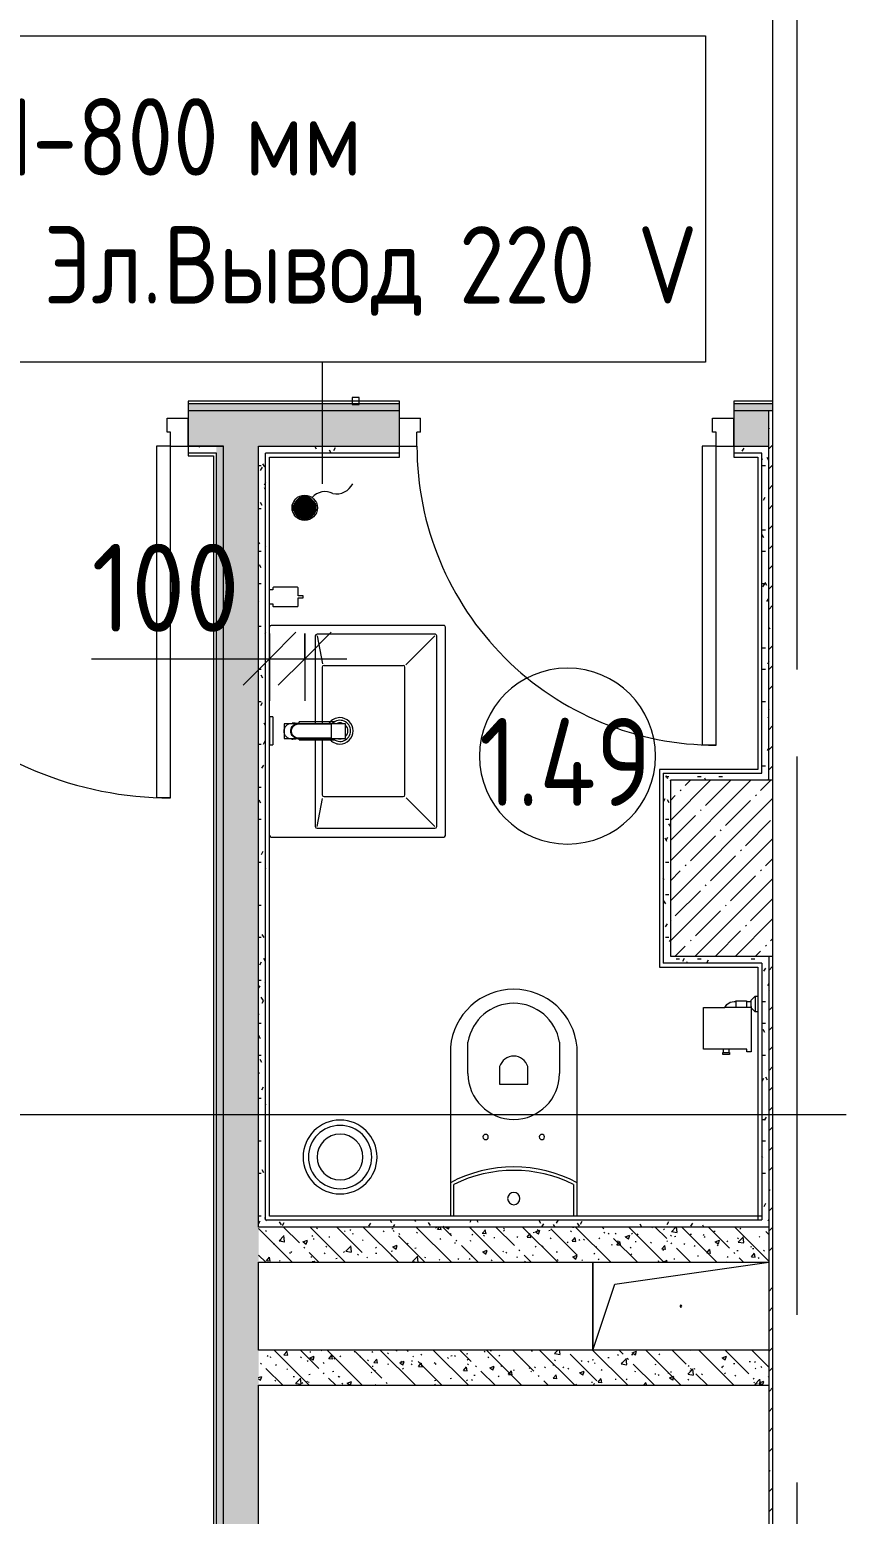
# Model space of a CAD drawing. Header units: millimetres. Extents: x 35881 to 234190, y -8553 to 29063.
# Drawn here: x 82380 to 84700, y 17013 to 21234 of the extents above; entities that cross this region are included whole.
import ezdxf

# ---------------------------------------------------------------- set-up
doc = ezdxf.new("R2010")
doc.units = ezdxf.units.MM
doc.linetypes.add('Осевая', pattern=[3175, 635, -476.25, 1587.5, -476.25])
for name, color, linetype, lineweight in [('0-1', 7, 'Continuous', 9), ('A-ANNO-DIMS', 7, 'Continuous', 9), ('A-ANNO-DIMS-100', 7, 'Continuous', 9), ('A-AREA-IDEN', 7, 'Continuous', 9), ('A-DETL-GENF', 7, 'Continuous', 9), ('A-DOOR', 7, 'Continuous', 9), ('A-DOOR-1', 7, 'Continuous', 13), ('A-DOOR-FRAM', 7, 'Continuous', 13), ('A-GENM', 7, 'Continuous', 9), ('A-WALL', 7, 'Continuous', 9), ('E-ELEC-FIXT-IDEN', 7, 'Continuous', 9), ('I-WALL', 7, 'Continuous', 9), ('P-SANR-FIXT', 7, 'Continuous', 9), ('S-COLS', 7, 'Continuous', 9), ('Оси', 7, 'Continuous', 9), ('Оси-2', 7, 'Осевая', 9), ('Электрические приборы', 7, 'Continuous', 9)]:
    doc.layers.add(name, color=color, linetype=linetype, lineweight=lineweight)
doc.layers.add('A-WALL-1', color=7, linetype='Continuous', lineweight=9, true_color=0x3c3c3c)
doc.layers.add('A-WALL-FNSH-1', color=7, linetype='Continuous', lineweight=9, true_color=0x3c3c3c)
doc.styles.add('GOST Common', font='GOST_Common.ttf', dxfattribs={"width": 0.9, "height": 220})
doc.styles.add('GOST Common_1', font='GOST_Common.ttf', dxfattribs={"width": 0.9, "height": 250})
doc.styles.add('ISOCPEUR', font='isocpeur.ttf', dxfattribs={"width": 0.9, "height": 250})
doc.dimstyles.new('ISO-2_5_0_9К_БОЛЬШОЙ_2', dxfattribs={"dimscale": 304.8, "dimtxt": 248.995294, "dimasz": 0.492126, "dimexe": 0.393701, "dimexo": 0.984252, "dimgap": 0, "dimtad": 1, "dimdec": 0, "dimrnd": 10, "dimzin": 0, "dimdsep": 46, "dimtxsty": 'ISOCPEUR', "dimblk1": 'OBLIQUE', "dimblk2": 'OBLIQUE', "dimsah": 1, "dimcen": 0.09, "dimdle": 0.393701, "dimazin": 0, "dimtfac": 1, "dimtdec": 4, "dimtix": 1, "dimtmove": 1, "dimatfit": 3, "dimfxl": 1, "dimtvp": 1, "dimtolj": 1, "dimtzin": 0, "dimarcsym": 2})
pattern_1 = [(45, (0, 0), (-57.02463, 57.02463), []), (45, (57.025, 0), (-57.02463, 57.02463), [100.806, -20.161, 3.353, -16.808])]
pattern_2 = [(135, (0, 0), (-75.43415, -75.43415), [106.68, -17.78, 3.556, -17.78]), (135, (0, 75.39), (-75.43415, -75.43415), []), (50, (0, 0), (127.52922, -11.15758), [13.335, -146.685]), (355, (0, 0), (-24.66966, 133.74002), [10.668, -117.348]), (100.451, (10.63, -0.93), (102.85973, 122.58178), [11.333, -124.663]), (46.184, (0, 35.56), (189.75516, -29.43036), [20.002, -220.027]), (96.636, (15.81, 33.1), (166.1822, 173.1996), [17, -186.995]), (351.184, (0, 35.56), (166.18393, 173.19757), [16.002, -176.022]), (21, (17.78, 26.67), (106.13027, -71.58603), [13.335, -146.685]), (326, (17.78, 26.67), (43.26188, 128.93175), [10.668, -117.348]), (71.451, (26.62, 20.7), (149.39198, 57.34505), [11.333, -124.663]), (37.5, (0, 0), (2.162228, 59.188357), [3.353, -112.573, 3.353, -115.773, -117.792]), (37.5, (0, 0), (2.162228, 59.188357), [-235.052, 3.353, -114.44]), (7.5, (0, 0), (46.773857, 70.126152), [3.353, -64.567, 3.353, -109.906, -44.894]), (7.5, (0, 0), (46.773857, 70.126152), [-181.178, 3.353, -41.542]), (327.5, (-39.65, 0), (94.91367, -4.010093), [3.353, -41.097, 3.353, -135.331, -184.023]), (327.5, (-39.65, 0), (94.91367, -4.010093), [-183.134, 3.353, -180.67]), (317.5, (-57.43, 0), (103.69057, 17.79882), [3.353, -54.432, 3.353, -88.748, -130.683]), (317.5, (-57.43, 0), (103.69057, 17.79882), [-149.885, 3.353, -127.33])]
pattern_3 = [(0, (0, 0), (121.92, 30.48), [10.058, -81.382, 10.058, -81.382, -487.68]), (0, (0, 0), (121.92, 30.48), [-182.88, 10.058, -172.822, 10.058, -81.382, -213.36]), (0, (0, 0), (121.92, 30.48), [-457.2, 10.058, -50.902, 10.058, -142.342]), (120, (45.72, 15.24), (-87.356454, 90.345817), [10.058, -81.382, 10.058, -81.382, -487.68]), (120, (45.72, 15.24), (-87.356454, 90.345817), [-182.88, 10.058, -172.822, 10.058, -81.382, -213.36]), (120, (45.72, 15.24), (-87.356454, 90.345817), [-457.2, 10.058, -50.902, 10.058, -142.342]), (240, (60.96, 76.2), (-34.563546, -120.825817), [10.058, -81.382, 10.058, -81.382, -487.68]), (240, (60.96, 76.2), (-34.563546, -120.825817), [-182.88, 10.058, -172.822, 10.058, -81.382, -213.36]), (240, (60.96, 76.2), (-34.563546, -120.825817), [-457.2, 10.058, -50.902, 10.058, -142.342])]

# ---------------------------------------------------------------- blocks, each defined once
blk = doc.blocks.new('110_Дверь_СКБ_1Ст_Внутренняя1 - Д-11п 1100x2100h_кладовые _все__ коридор _между помещениями блока столовой__ моечные _все_ 2-32102277-План размещения напольных электротехнических лючков и розеток 1 этажа в осях 12-23')
at = {"layer": 'A-DOOR'}
blk.add_arc((-487.5, 50), 1000, 360, 90, dxfattribs=at)
at = {"layer": 'A-DOOR-1'}
for p, q in [((-487.5, 1050), (-447.5, 1050)), ((-487.5, 1050), (-487.5, 50)), ((-447.5, 50), (-447.5, 1050)), ((-487.5, 50), (-447.5, 50))]:
    blk.add_line(p, q, dxfattribs=at)
at = {"layer": 'A-DOOR-FRAM'}
for p, q in [((-487.5, 50), (-537.5, 50)), ((-537.5, 50), (-537.5, -30)), ((-487.5, 50), (-487.5, 10)), ((562.5, 50), (512.5, 50)), ((512.5, 50), (512.5, 10)), ((562.5, 50), (562.5, -30)), ((-487.5, 10), (-477.5, 10)), ((-477.5, 10), (-477.5, -30)), ((502.5, 10), (512.5, 10)), ((502.5, 10), (502.5, -30)), ((-477.5, -30), (-537.5, -30)), ((562.5, -30), (502.5, -30))]:
    blk.add_line(p, q, dxfattribs=at)
blk = doc.blocks.new('110_Дверь_СКБ_1Ст_Внутренняя1 - Д-7_п__950x2100h_Туалет-32105350-План размещения напольных электротехнических лючков и розеток 1 этажа в осях 12-23')
at = {"layer": 'A-DOOR'}
blk.add_arc((-412.5, 50), 850, 360, 90, dxfattribs=at)
at = {"layer": 'A-DOOR-1'}
for p, q in [((-412.5, 900), (-372.5, 900)), ((-412.5, 900), (-412.5, 50)), ((-372.5, 50), (-372.5, 900)), ((-412.5, 50), (-372.5, 50))]:
    blk.add_line(p, q, dxfattribs=at)
at = {"layer": 'A-DOOR-FRAM'}
for p, q in [((-412.5, 50), (-462.5, 50)), ((-462.5, 50), (-462.5, -30)), ((-412.5, 50), (-412.5, 10)), ((487.5, 50), (437.5, 50)), ((437.5, 50), (437.5, 10)), ((487.5, 50), (487.5, -30)), ((-412.5, 10), (-402.5, 10)), ((-402.5, 10), (-402.5, -30)), ((427.5, 10), (437.5, 10)), ((427.5, 10), (427.5, -30)), ((-402.5, -30), (-462.5, -30)), ((487.5, -30), (427.5, -30))]:
    blk.add_line(p, q, dxfattribs=at)
blk = doc.blocks.new('GM_Отверстие прямоугольное _в плите_ - Отверстие-V39-План размещения напольных электротехнических лючков и розеток 1 этажа в осях 12-23')
at = {"layer": 'A-GENM'}
for p, q in [((-250, -125), (-250, 125)), ((-250, 125), (-250, -125)), ((-187.5, 62.5), (250, 125)), ((-250, -125), (-187.5, 62.5))]:
    blk.add_line(p, q, dxfattribs=at)
for start, end in [(360, 180), (180, 360)]:
    blk.add_arc((0, 0), 2.5, start, end, dxfattribs=at)
blk = doc.blocks.new('BSC_Колонна _Прямоугольная - 500х500-V45-План размещения напольных электротехнических лючков и розеток 1 этажа в осях 12-23')
at = {"layer": 'S-COLS'}
h = blk.add_hatch(dxfattribs=at)
h.set_pattern_fill('FP_50', color=256, style=0, pattern_type=2)
h.set_pattern_definition([(45, (-84450, -18850), (-57.02463, 57.02463), []), (45, (-84392.975, -18850), (-57.02463, 57.02463), [100.806, -20.161, 3.353, -16.808])])
h.paths.add_polyline_path([(-250, -250), (40.7, -250), (40.7, 250), (-250, 250)])
for p, q in [((40.7, 250), (-250, 250)), ((-250, 250), (-250, -250)), ((-250, -250), (40.7, -250))]:
    blk.add_line(p, q, dxfattribs=at)
blk = doc.blocks.new('Блок Розеток и Выключателей - Блок Розеток и Выключателей_SK3-27368973-План размещения напольных электротехнических лючков и розеток 1 этажа в осях 12-23')
at = {"layer": 'A-DETL-GENF'}
for p, q in [((-28.8, -83.2), (-28.8, -116.8)), ((-26.4, -80.8), (-26.4, -119.2)), ((-24, -78.4), (-24, -121.6)), ((-21.6, -76), (-21.6, -124)), ((-19.2, -73.6), (-19.2, -126.4)), ((-16.8, -71.2), (-16.8, -128.8)), ((-14.4, -71.2), (-14.4, -128.8)), ((-12, -68.8), (-12, -131.2)), ((-9.6, -68.8), (-9.6, -131.2)), ((-7.2, -66.4), (-7.2, -133.6)), ((-4.8, -66.4), (-4.8, -133.6)), ((-2.4, -66.4), (-2.4, -133.6)), ((0, -66.4), (0, -133.6)), ((2.4, -66.4), (2.4, -133.6)), ((4.8, -66.4), (4.8, -133.6)), ((7.2, -66.4), (7.2, -133.6)), ((9.6, -68.8), (9.6, -131.2)), ((12, -68.8), (12, -131.2)), ((14.4, -71.2), (14.4, -128.8)), ((16.8, -71.2), (16.8, -128.8)), ((19.2, -73.6), (19.2, -126.4)), ((21.6, -76), (21.6, -124)), ((24, -78.4), (24, -121.6)), ((26.4, -80.8), (26.4, -119.2)), ((28.8, -83.2), (28.8, -116.8)), ((-33.6, -92.8), (-33.6, -107.2)), ((-31.2, -88), (-31.2, -112)), ((31.2, -88), (31.2, -112)), ((33.6, -92.8), (33.6, -107.2))]:
    blk.add_line(p, q, dxfattribs=at)
blk.add_circle((0, -100), 36, dxfattribs=at)
for centre, radius, start, end in [((-2.1, -158.1), 48.1, 332.5065, 49.9886), ((91.1, -190.4), 51.5, 168.6656, 243.8652)]:
    blk.add_arc(centre, radius, start, end, dxfattribs=at)
blk = doc.blocks.new('WC Seat_2 with Cistern-Wall Based - 640 x 360mm-30580118-План размещения напольных электротехнических лючков и розеток 1 этажа в осях 12-23')
at = {"layer": 'P-SANR-FIXT'}
for p, q in [((-55, 485.5), (-55, 100.5)), ((-5, 410.5), (-5, 500.5)), ((255, 500.5), (255, 410.5)), ((305, 100.5), (305, 485.5)), ((85, 430.5), (85, 380.5)), ((165, 380.5), (165, 430.5)), ((85, 380.5), (165, 380.5)), ((-55, 100.5), (-55, 5.5)), ((-45, 5.5), (-45, 95.6)), ((295, 95.6), (295, 5.5)), ((305, 5.5), (305, 100.5))]:
    blk.add_line(p, q, dxfattribs=at)
for centre, radius, start, end in [((125, 469.8), 180.7, 4.9791, 175.0209), ((125, 478.7), 131.8, 9.5273, 170.4727), ((125, 418.8), 41.7, 16.2602, 163.7398), ((125, 410.5), 130, 180, 360), ((45, 230.5), 7.5, 0, 180), ((45, 230.5), 7.5, 180, 360), ((205, 230.5), 7.5, 0, 180), ((205, 230.5), 7.5, 180, 360), ((125, -237), 382.5, 61.9275, 118.0725), ((125, -247), 382.5, 63.6122, 116.3878), ((125, 55.5), 17.5, 0, 180), ((125, 55.5), 17.5, 180, 360)]:
    blk.add_arc(centre, radius, start, end, dxfattribs=at)
blk = doc.blocks.new('сифон - Для раковины-V217-План размещения напольных электротехнических лючков и розеток 1 этажа в осях 12-23')
at = {"layer": 'P-SANR-FIXT'}
for p, q in [((116.7, 26), (15, 26)), ((116.7, 26), (116.7, 22.5)), ((200, 40), (191.1, 40)), ((191.1, -40), (191.1, 40)), ((200, 40), (200, -40)), ((15, -26), (116.7, -26)), ((116.7, -20.6), (116.7, -26)), ((191.1, -40), (200, -40))]:
    blk.add_line(p, q, dxfattribs=at)
for start, end in [(46.114, 180), (180, 315)]:
    blk.add_arc((0, 0), 30, start, end, dxfattribs=at)
blk = doc.blocks.new('раковина - 400 x 500mm-V218-План размещения напольных электротехнических лючков и розеток 1 этажа в осях 12-23')
at = {"layer": 'P-SANR-FIXT'}
for p, q in [((-249.5, -5), (-249.5, -495)), ((352.5, -495), (352.5, -5)), ((-224.5, -135), (-224.5, -470)), ((31, -130), (-219.5, -130)), ((-219.5, -135), (-139.5, -151)), ((-134.5, -155), (-134.5, -380)), ((-126, -150), (-129.5, -150)), ((31, -150), (-126, -150)), ((322.5, -130), (73, -130)), ((233.5, -150), (73, -150)), ((238.5, -155), (238.5, -380)), ((322.5, -135), (242.8, -150.5)), ((327.5, -470), (327.5, -135)), ((-219.5, -470), (-137.6, -388.1)), ((-129.5, -385), (233.5, -385)), ((322.5, -470), (240.2, -387.7)), ((-244.5, -500), (347.5, -500)), ((-219.5, -475), (322.5, -475))]:
    blk.add_line(p, q, dxfattribs=at)
for centre, radius, start, end in [((-244.5, -5), 5, 90, 180), ((347.5, -5), 5, 0, 90), ((-219.5, -135), 5, 90, 180), ((-129.5, -155), 5, 90, 180), ((233.5, -155), 5, 0, 90), ((322.5, -135), 5, 0, 90), ((52.6, -199.9), 37.5, 127.0599, 180), ((52.6, -199.9), 37.5, 180, 360), ((52.6, -199.9), 23, 170.0836, 180), ((52.6, -199.9), 23, 180, 189.9158), ((52.6, -199.9), 37.5, 360, 54.9171), ((52.6, -199.9), 23, 360, 16.8017), ((52.6, -199.9), 23, 343.1959, 360), ((52.6, -199.9), 23, 225, 315), ((-129.5, -380), 5, 180, 270), ((233.5, -380), 5, 270, 360), ((-244.5, -495), 5, 180, 270), ((-219.5, -470), 5, 180, 270), ((322.5, -470), 5, 270, 0), ((347.5, -495), 5, 270, 0)]:
    blk.add_arc(centre, radius, start, end, dxfattribs=at)
blk = doc.blocks.new('смеситель для раковины - Default-V199-План размещения напольных электротехнических лючков и розеток 1 этажа в осях 12-23')
at = {"layer": '0-1'}
for p, q in [((21, 151.6), (-21, 151.6)), ((20.3, 111.8), (-20.3, 111.8)), ((-22.8, 2.9), (-21.7, 15.4)), ((-20.7, 17.2), (-20.7, 16.7)), ((-20.3, 19.4), (-20.3, 15.8)), ((20.3, 15.8), (20.3, 19.4)), ((20.8, 16.7), (20.8, 17.2))]:
    blk.add_line(p, q, dxfattribs=at)
at = {"layer": '0-1', "flags": 128}
for points in [[(-21, 151.3), (-21, 147.9), (-21, 145.7), (-21, 145.2), (-21, 144.9), (-21, 144.8), (-21, 144.7), (-21, 144.7)], [(21, 89.1), (21, 88.6), (21, 88.3), (21, 88.3)], [(21.7, 15.4), (22.3, 8.3), (22.8, 2.9)]]:
    blk.add_lwpolyline(points, dxfattribs=at)
at = {"layer": 'P-SANR-FIXT'}
for p, q in [((21, 151.6), (-21, 151.6)), ((-21, 151.6), (-21, -23)), ((21, -23), (21, 151.6)), ((-20.3, 111.8), (-20.3, 111.8)), ((-20.3, 111.8), (-20.3, 109.7)), ((20.3, 109.7), (20.3, 111.8)), ((20.3, 111.8), (20.3, 111.8)), ((-21, -23), (21, -23))]:
    blk.add_line(p, q, dxfattribs=at)
at = {"layer": 'P-SANR-FIXT', "flags": 128}
for points in [[(-21, 144), (-21, 91), (-21, 37.9)], [(21, 37.9), (21, 91), (21, 144)], [(-20.3, 19.4), (-20.3, 60.2), (-20.3, 109.7)], [(20.3, 109.7), (20.3, 60.2), (20.3, 19.4)], [(-20.3, 15.8), (-20.3, 17.1), (-20.3, 18.4)], [(20.3, 18.4), (20.3, 17.1), (20.3, 15.8)], [(21, 17.1), (21, 22.3), (21, 27.5), (21, 32.7), (21, 37.9)], [(21, 15.1), (21, 15.6), (21, 16.1), (21, 16.6), (21, 17.1)], [(22.9, -1.8), (22.4, 2.9), (22, 7.6), (21.5, 12.3), (21.1, 17.1)], [(21.1, 17.1), (21.5, 12.3), (22, 7.6), (22.4, 2.9), (22.9, -1.8)]]:
    blk.add_lwpolyline(points, dxfattribs=at)
at = {"layer": 'P-SANR-FIXT'}
for centre, major_axis, ratio, start_param, end_param in [((-9809.3, 72.1), (-9788.3, 0.5), 0.986286, 3.135948, 3.138103), ((0, 17.2), (20.8, 0), 0.98634, 3.060685, 3.141593), ((0, 17.2), (20.8, 0), 0.98634, 3.141593, 3.395551), ((0, 17.2), (20.8, 0), 0.98634, 3.707105, 3.769911), ((0, 17.2), (20.8, 0), 0.98634, 5.654867, 5.717635), ((0, 17.2), (-20.8, 0), 0.98634, 2.887544, 3.141593), ((0, 17.2), (20.8, 0), 0.98634, 0, 0.080911), ((0, 17.2), (20.8, 0), 0.98634, 4.154533, 5.270098)]:
    blk.add_ellipse(centre, major_axis=major_axis, ratio=ratio, start_param=start_param, end_param=end_param, dxfattribs=at)
for points, knots in [([(-21, 151.6), (-21, 151.7), (-21, 151.5), (-21, 150.5), (-21, 148.7), (-21, 146.9), (-21, 145.2), (-21, 144.4), (-21, 144)], [0.4444444, 0.4444444, 0.4444444, 0.4444444, 0.5555556, 0.6666667, 0.7777778, 0.8888889, 0.9444444, 1, 1, 1, 1]), ([(21, 144), (21, 144.4), (21, 145.2), (21, 146.9), (21, 148.7), (21, 150.5), (21, 151.5), (21, 151.7), (21, 151.6)], [0, 0, 0, 0, 0.0555556, 0.1111111, 0.2222222, 0.3333333, 0.4444444, 0.5555556, 0.5555556, 0.5555556, 0.5555556]), ([(-21.8, 13.9), (-21.8, 14.6), (-21.7, 16.1), (-21.6, 18.9), (-21.5, 22.1), (-21.5, 25.2), (-21.4, 27.9), (-21.4, 30), (-21.4, 31.8), (-21.3, 33.4), (-21.3, 34.5), (-21.3, 35.6), (-21.3, 37), (-21.3, 38.7), (-21.2, 41), (-21.2, 44.2), (-21.2, 48.8), (-21.1, 54.3), (-21.1, 59.3), (-21.1, 63.2), (-21.1, 66.1), (-21.1, 68.8), (-21.1, 72.5), (-21, 78.9), (-21, 84.5), (-21, 88.1)], [0, 0, 0, 0, 0.083333, 0.166667, 0.25, 0.333333, 0.375, 0.416667, 0.458333, 0.479167, 0.5, 0.520833, 0.541667, 0.583333, 0.625, 0.666667, 0.708333, 0.75, 0.791667, 0.8125, 0.833333, 0.854167, 0.875, 0.916667, 1, 1, 1, 1]), ([(21, 88.1), (21, 84.5), (21, 78.9), (21.1, 72.5), (21.1, 68.8), (21.1, 66.1), (21.1, 63.2), (21.1, 59.3), (21.2, 54.3), (21.2, 48.8), (21.2, 44.2), (21.3, 41), (21.3, 38.7), (21.3, 37), (21.3, 35.6), (21.3, 34.5), (21.3, 33.4), (21.4, 31.8), (21.4, 30), (21.4, 27.9), (21.5, 25.2), (21.5, 22.1), (21.6, 18.9), (21.7, 16.1), (21.8, 14.6), (21.8, 13.9)], [0, 0, 0, 0, 0.083333, 0.125, 0.145833, 0.166667, 0.1875, 0.208333, 0.25, 0.291667, 0.333333, 0.375, 0.416667, 0.458333, 0.479167, 0.5, 0.520833, 0.541667, 0.583333, 0.625, 0.666667, 0.75, 0.833333, 0.916667, 1, 1, 1, 1]), ([(-21.1, 17.1), (-21.2, 16.5), (-21.3, 15.4), (-21.5, 13.7), (-21.6, 11.8), (-21.9, 9.3), (-22.1, 7.6), (-22.4, 5.3), (-22.6, 3), (-22.8, 1.4), (-22.9, 0.3)], [0, 0, 0, 0, 0.1, 0.2, 0.3, 0.4, 0.6, 0.7, 0.8, 1, 1, 1, 1]), ([(-22.6, 3.6), (-22.6, 3.8), (-22.5, 4.4), (-22.4, 5.5), (-22.3, 6.9), (-22.2, 8.4), (-22, 10.9), (-21.9, 12.9), (-21.8, 13.9)], [0.3178487, 0.3178487, 0.3178487, 0.3178487, 0.375, 0.5, 0.625, 0.75, 0.875, 1, 1, 1, 1]), ([(21, 15.1), (20.9, 14), (20.5, 11.7), (19.3, 8.5), (17.6, 5.5), (14.8, 1.9), (11.1, -0.9), (6.8, -2.8), (3.4, -3.6), (0, -3.8), (-4.5, -3.5), (-10.1, -1.7), (-14.7, 1.9), (-17.6, 5.5), (-19.3, 8.4), (-20.5, 11.7), (-20.9, 13.9), (-21, 15)], [0, 0, 0, 0, 0.055556, 0.111111, 0.166667, 0.222222, 0.333333, 0.388889, 0.444444, 0.5, 0.555556, 0.666667, 0.777778, 0.833333, 0.888889, 0.944444, 1, 1, 1, 1]), ([(20.3, 19.4), (20.3, 18.2), (20.2, 15.9), (19.3, 12.3), (18, 9.6), (16.8, 7.5), (15.7, 6), (14.5, 4.7), (12.8, 3), (10.4, 1.2), (7.1, -0.4), (2.4, -1.7), (-2.5, -1.7), (-7.1, -0.4), (-10.9, 1.5), (-13.6, 3.7), (-15.4, 5.7), (-16.5, 7.1), (-17.7, 9), (-18.9, 11.5), (-20, 15), (-20.3, 17.7), (-20.3, 19.4)], [0, 0, 0, 0, 0.055556, 0.111111, 0.166667, 0.194444, 0.222222, 0.25, 0.277778, 0.333333, 0.388889, 0.444444, 0.555556, 0.611111, 0.666667, 0.75, 0.770833, 0.791667, 0.833333, 0.875, 0.916667, 1, 1, 1, 1]), ([(20.3, 15.8), (20.3, 13.7), (19.8, 10.7), (17.9, 6.9), (16.3, 4.7), (14.8, 3.1), (13, 1.5), (11.1, 0.2), (9, -0.8), (7.3, -1.5), (5.5, -2), (3.6, -2.4), (1.4, -2.7), (-0.9, -2.7), (-3.3, -2.5), (-5.5, -2), (-7.7, -1.3), (-9.8, -0.4), (-11.7, 0.6), (-13.5, 1.9), (-15.1, 3.4), (-16.9, 5.4), (-19.5, 9.5), (-20.3, 13.2), (-20.3, 15.8)], [0, 0, 0, 0, 0.111111, 0.166667, 0.222222, 0.25, 0.277778, 0.333333, 0.361111, 0.388889, 0.416667, 0.444444, 0.479167, 0.513889, 0.548611, 0.583333, 0.618056, 0.652778, 0.6875, 0.722222, 0.756944, 0.791667, 0.861111, 1, 1, 1, 1]), ([(21.1, 19.2), (21.3, 18.6), (21.7, 16.8), (21.8, 15.1), (21.8, 13.9)], [0.8206896, 0.8206896, 0.8206896, 0.8206896, 0.8888889, 1, 1, 1, 1]), ([(21.1, 17.1), (21.1, 16.7), (21.2, 16), (21.3, 15), (21.4, 13.9), (21.6, 12.5), (21.8, 10.8), (22, 8.7), (22.2, 6.9), (22.4, 5.5), (22.5, 4.5), (22.6, 3.4), (22.7, 2.4), (22.8, 1.5), (22.9, 0.8), (22.9, 0.4), (22.9, 0.3)], [0, 0, 0, 0, 0.0625, 0.125, 0.1875, 0.25, 0.375, 0.5, 0.625, 0.6875, 0.75, 0.8125, 0.875, 0.9375, 0.96875, 1, 1, 1, 1]), ([(21.8, 13.9), (21.8, 13.3), (21.9, 11.9), (22, 10), (22.2, 8.4), (22.2, 7.3), (22.3, 6.4), (22.4, 5.2), (22.6, 3.7), (22.8, 2), (22.9, 0.8), (22.9, 0.3)], [0, 0, 0, 0, 0.083333, 0.166667, 0.25, 0.333333, 0.416667, 0.5, 0.666667, 0.833333, 1, 1, 1, 1]), ([(22.1, 7), (22.2, 6.5), (22.8, 4.3), (23, 2), (22.9, 0.3)], [0.8, 0.8, 0.8, 0.8, 0.85, 1, 1, 1, 1]), ([(22.9, -1.8), (22.6, -4.5), (21.7, -8.2), (19.1, -12.8), (16.7, -15.9), (13.7, -18.5), (10.4, -20.6), (6.8, -22.1), (3.4, -22.8), (0.5, -23), (-2.9, -22.9), (-6.8, -22.1), (-10.7, -20.5), (-13.4, -18.7), (-15.3, -17.2), (-17, -15.4), (-19, -12.9), (-20.6, -10.1), (-21.5, -8), (-21.7, -7.4)], [0, 0, 0, 0, 0.1111111, 0.1666667, 0.2222222, 0.2777778, 0.3333333, 0.3888889, 0.4444444, 0.4791667, 0.5138889, 0.5833333, 0.6527778, 0.6875, 0.7222222, 0.7569444, 0.7916667, 0.8611111, 0.8888889, 0.8888889, 0.8888889, 0.8888889])]:
    blk.add_open_spline(points, degree=3, knots=knots, dxfattribs=at)
for points in [[(-22.9, 0.3), (-23, 2.1), (-22.8, 3.8), (-22.4, 5.5)], [(-21.8, 13.9), (-21.8, 15.7), (-21.5, 17.5), (-21.1, 19.2)], [(-21.1, 17.1), (-21.1, 16.7), (-21.1, 16), (-21, 15.3), (-21, 15)], [(21, 37.9), (21, 36.1), (21, 32.7), (21.1, 27.5), (21.1, 22.3), (21.1, 18.8), (21.1, 17.1)], [(21.1, 17.1), (21.1, 16.7), (21.1, 16.1), (21, 15.4), (21, 15.1)], [(22.9, 0.3), (22.8, 1.7), (22.5, 4.5), (22, 8.7), (21.5, 12.9), (21.2, 15.7), (21.1, 17.1)], [(22.9, 0.3), (22.9, -0.1), (22.9, -0.4), (22.9, -0.8)]]:
    blk.add_open_spline(points, degree=3, dxfattribs=at)
blk = doc.blocks.new('мусорная корзина - Round_ Metal-30590745-План размещения напольных электротехнических лючков и розеток 1 этажа в осях 12-23')
at = {"layer": 'P-SANR-FIXT'}
for radius, start, end in [(105, 0, 180), (90, 360, 180), (65, 0, 180), (105, 180, 360), (90, 180, 360), (65, 180, 360)]:
    blk.add_arc((0, 0), radius, start, end, dxfattribs=at)
blk = doc.blocks.new('TOY_Диспансер мыло - Дозатор Elegance new 11654 019001 хром-30593950-План размещения напольных электротехнических лючков и розеток 1 этажа в осях 12-23')
at = {"layer": 'A-GENM'}
for p, q in [((97.5, 84.7), (97.5, 17)), ((122.2, 86.7), (99.5, 86.7)), ((127.9, 101.6), (122.2, 101.6)), ((122.2, 101.6), (122.2, 86.7)), ((127.9, 86.7), (127.9, 101.6)), ((150.5, 86.7), (127.9, 86.7)), ((152.5, 17), (152.5, 84.7)), ((99.5, 15), (105, 15)), ((105, 15), (105, 5.5)), ((145, 5.5), (145, 15)), ((145, 15), (150.5, 15))]:
    blk.add_line(p, q, dxfattribs=at)
for centre, start, end in [((99.5, 84.7), 90, 180), ((150.5, 84.7), 360, 90), ((99.5, 17), 180, 270), ((150.5, 17), 270, 360)]:
    blk.add_arc(centre, 2, start, end, dxfattribs=at)
blk = doc.blocks.new('Sanitary_Toilet-Accessories_Gessi_Wall-mounted-paper-roll-holder-65449 - Chrome-V234-План размещения напольных электротехнических лючков и розеток 1 этажа в осях 12-23')
at = {"layer": 'A-DETL-GENF'}
for p, q in [((67725.5, 248.5), (67725.5, 305.7)), ((67725.5, 305.7), (67844.5, 305.7)), ((67844.5, 305.7), (67844.5, 245.4)), ((67710.5, 231.5), (67710.5, 250.5)), ((67710.5, 250.5), (67716.5, 250.5)), ((67716.5, 231.5), (67710.5, 231.5)), ((67716.5, 250.5), (67716.5, 248.5)), ((67716.5, 248.5), (67716.5, 233.5)), ((67716.5, 248.5), (67725.5, 248.5)), ((67725.5, 233.5), (67716.5, 233.5)), ((67716.5, 233.5), (67716.5, 231.5)), ((67725.5, 233.5), (67725.5, 248.5)), ((67725.5, 182.7), (67725.5, 233.5)), ((67844.5, 170), (67844.5, 245.4)), ((67844.5, 245.4), (67852.9, 239.9)), ((67861.5, 213.5), (67844.5, 213.5)), ((67852.9, 239.9), (67859.3, 230.3)), ((67859.3, 230.3), (67861.5, 219)), ((67861.5, 219), (67861.5, 213.5)), ((67861.5, 213.5), (67863, 213.5)), ((67863, 213.5), (67863, 183.5)), ((67718, 170.7), (67718, 182.7)), ((67718, 182.7), (67725.5, 182.7)), ((67844.5, 170.7), (67718, 170.7)), ((67831.6, 159), (67843, 170)), ((67843, 170), (67846.5, 170)), ((67861.5, 183.5), (67844.5, 183.5)), ((67846.5, 170), (67844.5, 170.7)), ((67844.5, 170), (67863, 170)), ((67863, 183.5), (67861.5, 183.5)), ((67861.5, 183.5), (67861.5, 170)), ((67861.5, 170), (67865, 170)), ((67865, 170), (67876.4, 159)), ((67831.5, 151), (67831.6, 159)), ((67876.4, 159), (67831.6, 159)), ((67876.4, 159), (67876.5, 151))]:
    blk.add_line(p, q, dxfattribs=at)
blk = doc.blocks.new('DET_L_Линия разрыва - М100-30654842-План размещения напольных электротехнических лючков и розеток 1 этажа в осях 12-23')
at = {"layer": 'A-DETL-GENF'}
blk.add_line((24079.7, 0), (12339.9, 0), dxfattribs=at)
blk = doc.blocks.new('Марка_Помещения - Номер-25198446-План размещения напольных электротехнических лючков и розеток 1 этажа в осях 12-23')
at = {"layer": 'A-AREA-IDEN'}
for start, end in [(360, 180), (180, 360)]:
    blk.add_arc((0, 0), 2.5, start, end, dxfattribs=at)
blk = doc.blocks.new('DIMBLOCK80-План размещения напольных электротехнических лючков и розеток 1 этажа в осях 12-23')
at = {"layer": 'A-ANNO-DIMS-100', "lineweight": 20}
for p, q in [((83061, 19445.7), (83136, 19520.7)), ((83161, 19445.7), (83236, 19520.7)), ((83061, 19445.7), (82986, 19370.7)), ((83161, 19445.7), (83086, 19370.7))]:
    blk.add_line(p, q, dxfattribs=at)
at = {"layer": 'A-ANNO-DIMS-100'}
for p, q in [((83061, 19517.2), (83061, 19325.7)), ((83061, 19445.7), (83061, 19517.2)), ((83161, 19517.2), (83161, 19325.7)), ((83161, 19445.7), (83161, 19517.2)), ((82555.3, 19445.7), (83086.2, 19445.7)), ((82941, 19445.7), (83281, 19445.7)), ((83086.2, 19445.7), (83111, 19445.7))]:
    blk.add_line(p, q, dxfattribs=at)
at = {"layer": 'A-ANNO-DIMS-100', "color": 0, "insert": (82555.3, 19772.3), "char_height": 250, "width": 517.144, "attachment_point": 1, "line_spacing_factor": 1.149209, "style": 'ISOCPEUR'}
blk.add_mtext('100', dxfattribs=at)
blk = doc.blocks.new('_Oblique')
at = {"color": 0, "linetype": 'ByBlock', "lineweight": -2}
blk.add_line((-0.5, -0.5), (0.5, 0.5), dxfattribs=at)

msp = doc.modelspace()

# ---------------------------------------------------------------- hatches: boundary and pattern name
at = {"layer": 'I-WALL'}
h = msp.add_hatch(dxfattribs=at)
h.set_pattern_fill('FP_58', color=256, style=0, pattern_type=2)
h.set_pattern_definition(pattern_3)
h.paths.add_polyline_path([(84490.7, 20150), (84490.7, 20170), (84380, 20170), (84380, 20150), (84480, 20150)])
h.paths.add_polyline_path([(82830, 20150), (83430, 20150), (83430, 20170), (82830, 20170)])
h.paths.add_polyline_path([(81730, 20150), (81730, 20170), (80550, 20170), (80550, 20150), (81550, 20150)])
h.paths.add_polyline_path([(79450, 20150), (79450, 20170), (78679.8, 20170), (78679.8, 20150), (78995.7, 20150)])
h = msp.add_hatch(dxfattribs=at)
h.set_pattern_fill('FP_22', color=256, style=0, pattern_type=2)
h.set_pattern_definition(pattern_2)
h.paths.add_polyline_path([(84480, 20050), (84480, 20150), (84380, 20150), (84380, 20050)])
h.paths.add_polyline_path([(82930, 20050), (83430, 20050), (83430, 20150), (82830, 20150), (82830, 20050)])
h.paths.add_polyline_path([(81730, 20050), (81730, 20150), (81550, 20150), (81550, 20050)])
h = msp.add_hatch(dxfattribs=at)
h.set_pattern_fill('FP_1', color=256, style=0, pattern_type=2)
h.set_pattern_definition(pattern_1)
h.paths.add_polyline_path([(84490.7, 19100), (84490.7, 20150), (84480, 20150), (84480, 19100)])
h = msp.add_hatch(dxfattribs=at)
h.set_pattern_fill('FP_58', color=256, style=0, pattern_type=2)
h.set_pattern_definition(pattern_3)
h.paths.add_polyline_path([(82902, 20030), (82910, 20030), (82910, 20050), (82830, 20050), (82830, 20030)])
h.paths.add_polyline_path([(81730, 20030), (81730, 20050), (81570, 20050), (81570, 20030), (81590.9, 20030)])
h = msp.add_hatch(dxfattribs=at)
h.set_pattern_fill('FP_58', color=256, style=0, pattern_type=2)
h.set_pattern_definition(pattern_3)
h.paths.add_polyline_path([(82910, 15270), (82930, 15270), (82930, 20050), (82910, 20050), (82910, 15278)])
h = msp.add_hatch(dxfattribs=at)
h.set_pattern_fill('FP_22', color=256, style=0, pattern_type=2)
h.set_pattern_definition(pattern_2)
h.paths.add_polyline_path([(83030, 15250), (83030, 20050), (82930, 20050), (82930, 15250)])
h = msp.add_hatch(dxfattribs=at)
h.set_pattern_fill('FP_58', color=256, style=0, pattern_type=2)
h.set_pattern_definition(pattern_3)
h.paths.add_polyline_path([(84480, 20030), (84480, 20050), (84380, 20050), (84380, 20030), (84460, 20030)])
h.paths.add_polyline_path([(83030, 20030), (83430, 20030), (83430, 20050), (83030, 20050)])
h = msp.add_hatch(dxfattribs=at)
h.set_pattern_fill('FP_58', color=256, style=0, pattern_type=2)
h.set_pattern_definition(pattern_3)
h.paths.add_polyline_path([(83050, 17830), (83050, 20030), (83030, 20030), (83030, 17830)])
h = msp.add_hatch(dxfattribs=at)
h.set_pattern_fill('FP_58', color=256, style=0, pattern_type=2)
h.set_pattern_definition(pattern_3)
h.paths.add_polyline_path([(84460, 19120), (84480, 19120), (84480, 20030), (84460, 20030), (84460, 19131)])
h = msp.add_hatch(dxfattribs=at)
h.set_pattern_fill('FP_58', color=256, style=0, pattern_type=2)
h.set_pattern_definition(pattern_3)
h.paths.add_polyline_path([(84180, 18600), (84200, 18600), (84200, 19120), (84180, 19120), (84180, 19100)])
h = msp.add_hatch(dxfattribs=at)
h.set_pattern_fill('FP_58', color=256, style=0, pattern_type=2)
h.set_pattern_definition(pattern_3)
h.paths.add_polyline_path([(84200, 19100), (84480, 19100), (84480, 19120), (84200, 19120)])
h = msp.add_hatch(dxfattribs=at)
h.set_pattern_fill('FP_58', color=256, style=0, pattern_type=2)
h.set_pattern_definition(pattern_3)
h.paths.add_polyline_path([(84449, 18580), (84460, 18580), (84460, 18600), (84180, 18600), (84180, 18580), (84200, 18580)])
h = msp.add_hatch(dxfattribs=at)
h.set_pattern_fill('FP_58', color=256, style=0, pattern_type=2)
h.set_pattern_definition(pattern_3)
h.paths.add_polyline_path([(84460, 17850), (84480, 17850), (84480, 18600), (84460, 18600), (84460, 17861)])
h = msp.add_hatch(dxfattribs=at)
h.set_pattern_fill('FP_1', color=256, style=0, pattern_type=2)
h.set_pattern_definition(pattern_1)
h.paths.add_polyline_path([(84490.7, 15650), (84490.7, 18600), (84480, 18600), (84480, 15650)])
h = msp.add_hatch(dxfattribs=at)
h.set_pattern_fill('FP_22', color=256, style=0, pattern_type=2)
h.set_pattern_definition(pattern_2)
h.paths.add_polyline_path([(84480, 17730), (84480, 17830), (83030, 17830), (83030, 17730), (84087.5, 17730)])
h = msp.add_hatch(dxfattribs=at)
h.set_pattern_fill('FP_58', color=256, style=0, pattern_type=2)
h.set_pattern_definition(pattern_3)
h.paths.add_polyline_path([(83360.1, 17830), (84480, 17830), (84480, 17850), (83050, 17850), (83050, 17830)])
h = msp.add_hatch(dxfattribs=at)
h.set_pattern_fill('FP_22', color=256, style=0, pattern_type=2)
h.set_pattern_definition(pattern_2)
h.paths.add_polyline_path([(84480, 17380), (84480, 17480), (83030, 17480), (83030, 17380), (84087.5, 17380)])

# ---------------------------------------------------------------- linework, layer by layer
at = {"layer": 'A-WALL'}
for p, q in [((83430, 20150), (82830, 20150)), ((84490.7, 20150), (84380, 20150)), ((83030, 20050), (83430, 20050)), ((84380, 20050), (84480, 20050)), ((82910, 20030), (82830, 20030)), ((82910, 15270), (82910, 20030)), ((83050, 17850), (83050, 20030)), ((83430, 20030), (83050, 20030)), ((84460, 20030), (84380, 20030)), ((84460, 19120), (84460, 20030)), ((84200, 19120), (84460, 19120)), ((84460, 18580), (84180, 18580)), ((84460, 18580), (84460, 17850)), ((83050, 17850), (84460, 17850))]:
    msp.add_line(p, q, dxfattribs=at)
at = {"layer": 'A-WALL-1'}
for p, q in [((83430, 20170), (82830, 20170)), ((82830, 20170), (82830, 20030)), ((83430, 20030), (83430, 20170)), ((84380, 20170), (84380, 20030)), ((84490.7, 20170), (84380, 20170)), ((84480, 19100), (84480, 20150)), ((82830, 20050), (82930, 20050)), ((82930, 20050), (82830, 20050)), ((82930, 15250), (82930, 20050)), ((83030, 17830), (83030, 20050)), ((84180, 19120), (84180, 18580)), ((84480, 18600), (84480, 15650)), ((84480, 17830), (83030, 17830)), ((83030, 17730), (84480, 17730)), ((83030, 17480), (83030, 17730)), ((84480, 17480), (83030, 17480)), ((83030, 17380), (84480, 17380)), ((83030, 15250), (83030, 17380))]:
    msp.add_line(p, q, dxfattribs=at)
at = {"layer": 'A-WALL-FNSH-1'}
for p, q in [((83430, 20178), (82830, 20178)), ((82830, 20178), (82830, 20170)), ((83315.5, 20188), (83295.5, 20188)), ((83295.5, 20188), (83295.5, 20168)), ((83315.5, 20168), (83315.5, 20188)), ((83430, 20170), (83430, 20178)), ((84490.7, 20178), (84380, 20178)), ((84380, 20178), (84380, 20170)), ((83295.5, 20168), (83315.5, 20168)), ((82830, 20030), (82830, 20022)), ((82830, 20022), (82902, 20022)), ((82902, 20022), (82902, 15278)), ((83061, 17861), (83061, 20019)), ((83061, 20019), (83430, 20019)), ((83430, 20019), (83430, 20030)), ((84380, 20030), (84380, 20019)), ((84380, 20019), (84449, 20019)), ((84449, 20019), (84449, 19131)), ((84169, 19131), (84169, 18569)), ((84449, 19131), (84169, 19131)), ((84180, 19120), (84200, 19120)), ((84169, 18569), (84449, 18569)), ((84449, 18569), (84449, 17850)), ((84460, 17861), (83061, 17861))]:
    msp.add_line(p, q, dxfattribs=at)
at = {"layer": 'E-ELEC-FIXT-IDEN'}
msp.add_line((83211.3, 19943.1), (83211.3, 20288.9), dxfattribs=at)
at = {"layer": 'E-ELEC-FIXT-IDEN', "flags": 128}
msp.add_lwpolyline([(82123.1, 21216.9), (84299.5, 21216.9), (84299.5, 20288.9), (82123.1, 20288.9)], close=True, dxfattribs=at)
at = {"layer": 'Оси'}
for p, q in [((84560, 19415.1), (84560, 21915.1)), ((82200, 18150), (84700, 18150))]:
    msp.add_line(p, q, dxfattribs=at)
at = {"layer": 'Оси-2'}
msp.add_line((84560, 593.7), (84560, 19415.1), dxfattribs=at)

# ---------------------------------------------------------------- block references
at = {"layer": 'A-AREA-IDEN', "xscale": 99.99999999999993, "yscale": 99.99999999999993, "zscale": 99.99999999999993}
msp.add_blockref('Марка_Помещения - Номер-25198446-План размещения напольных электротехнических лючков и розеток 1 этажа в осях 12-23', (83907.8, 19168.7), dxfattribs=at)
at = {"layer": 'A-DETL-GENF', "rotation": 90.00000000000031}
msp.add_blockref('DET_L_Линия разрыва - М100-30654842-План размещения напольных электротехнических лючков и розеток 1 этажа в осях 12-23', (84490.7, 3301.1), dxfattribs=at)
at = {"layer": 'A-DOOR', "rotation": 180}
for name, p in [('110_Дверь_СКБ_1Ст_Внутренняя1 - Д-11п 1100x2100h_кладовые _все__ коридор _между помещениями блока столовой__ моечные _все_ 2-32102277-План размещения напольных электротехнических лючков и розеток 1 этажа в осях 12-23', (82292.5, 20100)), ('110_Дверь_СКБ_1Ст_Внутренняя1 - Д-7_п__950x2100h_Туалет-32105350-План размещения напольных электротехнических лючков и розеток 1 этажа в осях 12-23', (83917.5, 20100))]:
    msp.add_blockref(name, p, dxfattribs=at)
at = {"layer": 'A-GENM'}
msp.add_blockref('GM_Отверстие прямоугольное _в плите_ - Отверстие-V39-План размещения напольных электротехнических лючков и розеток 1 этажа в осях 12-23', (84230, 17605), dxfattribs=at)
at = {"layer": 'P-SANR-FIXT'}
for name, p, rotation in [('TOY_Диспансер мыло - Дозатор Elegance new 11654 019001 хром-30593950-План размещения напольных электротехнических лючков и розеток 1 этажа в осях 12-23', (83055.5, 19746.5), 270), ('раковина - 400 x 500mm-V218-План размещения напольных электротехнических лючков и розеток 1 этажа в осях 12-23', (83061, 19188), 90.00000000000011), ('сифон - Для раковины-V217-План размещения напольных электротехнических лючков и розеток 1 этажа в осях 12-23', (83261.5, 19240.6), 180), ('смеситель для раковины - Default-V199-План размещения напольных электротехнических лючков и розеток 1 этажа в осях 12-23', (83125.2, 19240), 269.9999999999995), ('Sanitary_Toilet-Accessories_Gessi_Wall-mounted-paper-roll-holder-65449 - Chrome-V234-План размещения напольных электротехнических лючков и розеток 1 этажа в осях 12-23', (84600, -49390), 90.0000000000002)]:
    msp.add_blockref(name, p, dxfattribs=dict(at, rotation=rotation))
for name, p in [('WC Seat_2 with Cistern-Wall Based - 640 x 360mm-30580118-План размещения напольных электротехнических лючков и розеток 1 этажа в осях 12-23', (83630, 17855.5)), ('мусорная корзина - Round_ Metal-30590745-План размещения напольных электротехнических лючков и розеток 1 этажа в осях 12-23', (83261.5, 18029))]:
    msp.add_blockref(name, p, dxfattribs=at)
at = {"layer": 'S-COLS'}
msp.add_blockref('BSC_Колонна _Прямоугольная - 500х500-V45-План размещения напольных электротехнических лючков и розеток 1 этажа в осях 12-23', (84450, 18850), dxfattribs=at)
at = {"layer": 'Электрические приборы', "rotation": 90}
msp.add_blockref('Блок Розеток и Выключателей - Блок Розеток и Выключателей_SK3-27368973-План размещения напольных электротехнических лючков и розеток 1 этажа в осях 12-23', (83061, 19874.8), dxfattribs=at)

# ---------------------------------------------------------------- texts
at = {"layer": 'A-AREA-IDEN', "insert": (83656.9, 19277.2), "char_height": 250, "width": 627.721, "attachment_point": 1, "style": 'GOST Common_1'}
msp.add_mtext('1.49', dxfattribs=at)
at = {"layer": 'E-ELEC-FIXT-IDEN', "char_height": 220, "attachment_point": 1, "style": 'GOST Common'}
for s, insert, width in [('H-800 ', (82223.1, 21039.3), 930.759), ('мм', (82991.1, 21039.3), 375.19), ('Эл', (82419.6, 20675.5), 339.114), ('Вывод', (82758.9, 20675.5), 873.038), (' 220 V', (83479.2, 20675.5), 865.822), ('\\fGOST Common|b0|i0|c204|p34|;\\W.9;.', (82699.4, 20675.5), 72.152)]:
    msp.add_mtext(s, dxfattribs=dict(at, insert=insert, width=width))

# ---------------------------------------------------------------- dimensions: what is measured, and where the dimension line sits
at = {"layer": 'A-ANNO-DIMS'}
dim = msp.add_linear_dim(base=(83161, 19445.7), p1=(83061, 19817.2), p2=(83161, 19817.2), dimstyle='ISO-2_5_0_9К_БОЛЬШОЙ_2', override={"dimpost": '<>', "dimfxl": 100}, dxfattribs=at)
dim.commit()
dim.dimension.update_dxf_attribs({"geometry": 'DIMBLOCK80-План размещения напольных электротехнических лючков и розеток 1 этажа в осях 12-23', "text_midpoint": (82813.8, 19605.7), "dimtype": 160})

doc.saveas('drawing.dxf')
